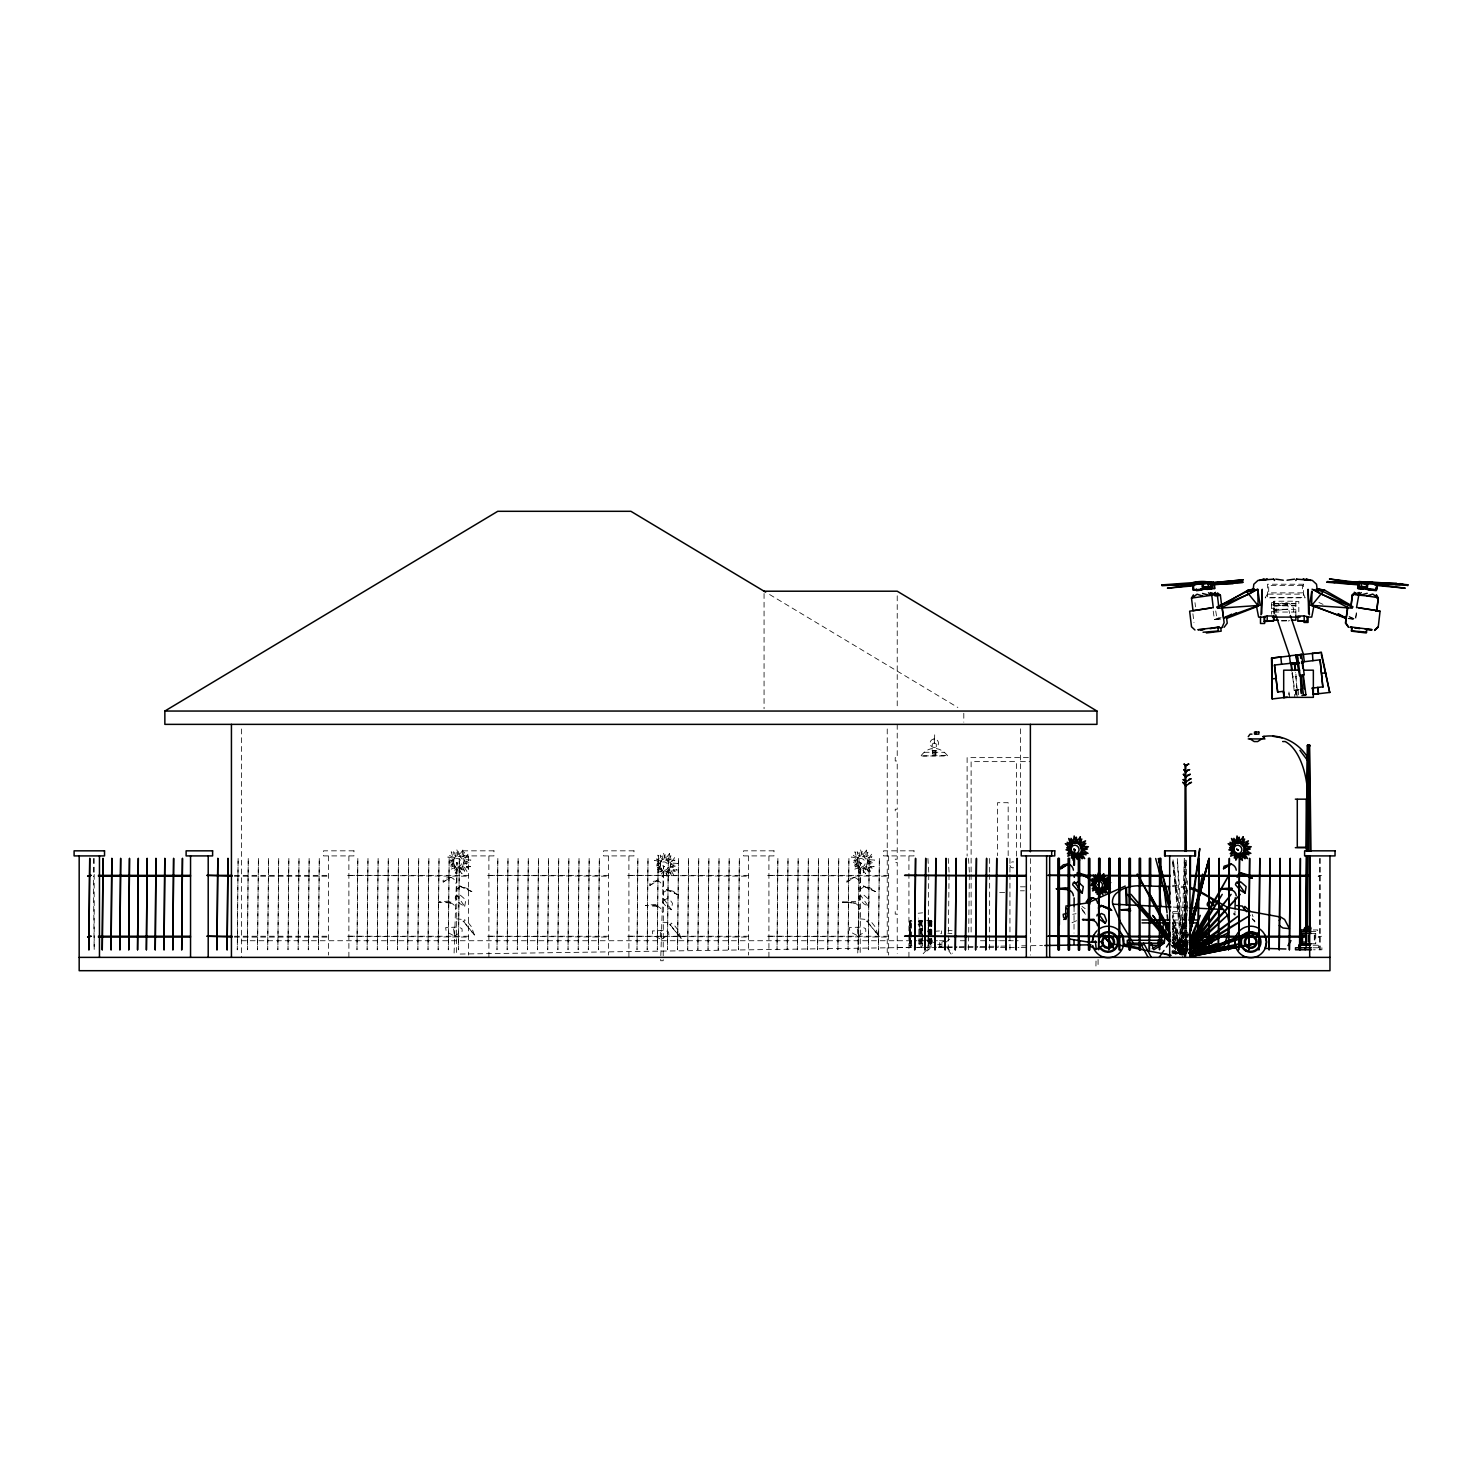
<?xml version="1.0" encoding="UTF-8"?>
<svg xmlns="http://www.w3.org/2000/svg" width="1482" height="1482" viewBox="0 0 1482 1482"><rect width="100%" height="100%" fill="white"/><g stroke="black" fill="none" stroke-linecap="round" stroke-linejoin="round"><path stroke-width="0.75" stroke-dasharray="5 3.75" d="M1187.453 890.015L1181.876 954.501L1180.098 943.478L1184.118 954.76L1184.285 858.504L1181.487 954.445M1074.079 906.706L1074.005 933.104M1184.377 952.945L1184.933 860.634M454.103 952.982L457.012 862.765L456.493 953M456.789 890.626L456.789 889.015L460.68 886.662M663.399 898.333L663.176 960.744L660.694 960.744L663.528 866.155L663.399 898.333L671.383 909.744L672.457 903.279L670.29 900.185L667.03 898.555L664.621 900.056L662.361 899.537L661.806 901.408L666.807 907.132L671.383 909.744M663.454 893.998L663.454 892.386L667.345 890.034M857.763 952.982L860.672 862.765L860.171 953M860.449 890.626L860.449 889.015L864.339 886.662M1185.026 956.946L1185.841 859.968M1095.939 966.023L1096.05 959.484M1234.914 915.413L1235.006 911.004M1187.026 946.424L1183.118 954.445L1185.507 859.949M1187.453 901.593L1185.267 954.612L1187.212 945.831M1182.414 954.63L1185.581 894.35L1185.137 954.501L1175.708 943.478L1181.969 953.963M1184.285 954.649L1187.508 903.909M1182.543 954.538L1187.471 880.808M920.711 933.679L920.915 930.881M1185.785 957.02L1187.527 943.46M1184.044 954.482L1187.397 931.937M1348.509 618.365L1355.289 619.457L1356.567 611.01M1348.046 618.642L1355.641 619.402L1356.919 610.955M1182.747 954.575L1187.175 936.698M1184.007 954.964L1187.378 941.496M1184.34 955.075L1187.675 941.941M1187.693 941.459L1184.229 954.908L1187.175 943.645M1181.932 954.297L1187.582 934.253M1182.228 954.352L1187.267 936.513M1181.765 954.408L1187.378 934.883M1187.36 934.29L1181.469 954.26L1172.429 944.182M934.679 734.831L934.512 743.556L933.864 734.831M1186.322 953.185L1187.823 949.036M1186.767 922.878L1172.188 922.878L1174.67 943.237L1185.155 949.777L1187.582 943.145M930.992 929.381L929.696 929.381L930.992 929.047M930.992 944.201L929.696 944.201L930.992 943.867M1182.358 956.724L1187.73 944.312M464.718 906.373L465.793 899.907L460.346 895.184L457.938 896.703L455.696 896.165L455.141 898.036L460.142 903.779L464.718 906.373L456.734 894.961M868.378 906.373L869.452 899.907L864.025 895.184L861.598 896.703L859.356 896.165L858.8 898.036L863.802 903.779L868.378 906.373L860.394 894.961M1183.729 957.539L1186.989 951.574M1187.619 946.535L1183.081 954.371L1172.225 942.682M1172.873 936.272L1183.21 954.315L1187.026 948.499M923.175 953.723L929.158 947.091M918.988 929.047L920.026 929.047L918.988 929.381M918.988 943.867L920.026 943.867L918.988 944.201M920.637 929.047L921.674 929.047L920.637 929.381M920.637 943.867L921.674 943.867L920.637 944.201M1184.414 954.834L1186.971 951.37M1186.915 948.962L1182.636 954.26L1172.336 942.33M921.156 755.561C928.881 745.594 940.348 746.335 947.795 755.987L920.748 755.987L947.368 755.561M1183.303 954.297L1188.045 949.295M1310.588 933.382L1315.738 933.382L1317.646 931.604L1317.646 929.955L1313.108 929.955M1182.932 954.76L1188.064 950.203M926.898 951.073L930.011 948.461M946.257 941.996L949.703 939.106M443.192 882.049L451.047 877.288L445.952 878.085L443.007 880.604L443.192 882.049L450.38 877.325M649.857 885.421L657.73 880.66L652.636 881.457L649.672 883.957L649.857 885.421L657.045 880.697M846.852 882.049L854.725 877.288L847.408 879.548L846.852 882.049L854.04 877.325M1215.74 610.955L1217.018 619.402L1221.094 617.531M941.7 942.33L945.405 940.644M454.492 936.05L462.236 931.215L461.921 928.621L458.549 927.01L445.674 927.602L446.045 930.566L448.361 932.808L454.492 936.05L453.325 926.454L454.77 927.954M661.157 939.421L668.901 934.586L668.586 931.993L665.233 930.381L652.358 930.974L652.71 933.938L655.025 936.179L661.157 939.421L659.99 929.825L661.435 931.326M858.152 936.05L865.896 931.215L865.581 928.621L862.228 927.01L849.334 927.602L849.705 930.566L852.02 932.808L858.152 936.05L856.985 926.454L858.43 927.954M1072.005 922.73L1076.895 920.581M1213.221 611.14L1214.48 619.587L1220.816 617.012M918.099 924.694L920.73 923.731L918.673 918.099M918.192 913.245L922.601 912.838M1291.896 672.902L1294.916 690.334L1298.491 689.815M1297.176 696.559L1295.787 671.994M1294.916 690.334L1299.232 689.612M1288.154 620.995L1289.599 620.643M456.252 918.821L461.995 919.414L474.518 935.123L471.072 926.231L467.682 921.971L464.496 919.711L463.903 921.804L463.032 921.082L474.518 935.123M662.936 922.193L668.66 922.786L681.183 938.495L677.737 929.603L674.347 925.342L671.161 923.082L670.568 925.176L669.697 924.435L681.183 938.495M859.931 918.821L865.655 919.414L878.178 935.123L874.732 926.231L871.342 921.971L868.156 919.711L867.563 921.804L866.692 921.082L878.178 935.123M1072.709 914.301L1076.062 913.69M1214.48 619.587L1221.279 618.494M1274.279 610.621L1288.173 609.083L1274.279 610.621L1273.779 606.138L1287.654 604.582L1289.618 613.381M937.698 944.553L942.163 943.867M450.676 903.001L438.839 902.093L448.138 901.112L452.047 902.038L443.822 902.445M657.341 906.373L645.504 905.465L654.803 904.483L658.712 905.409L650.487 905.817M842.498 902.13L855.003 901.352L855.707 902.038L852.539 902.871L842.498 902.093L854.336 903.001M1292.323 677.052L1293.36 676.829M1295.157 676.737L1296.324 676.496M1217.018 619.402L1220.816 619.031M934.512 931.289L940.496 930.881L940.7 933.679M1287.654 604.582L1273.779 606.138M460.198 954.038L915.394 947.387M917.71 947.35L936.198 947.091M938.514 947.054L957.002 946.776M959.299 946.757L977.787 946.479M980.102 946.442L998.59 946.183M1000.887 946.146L1007.834 946.035M1021.691 945.831L1028.619 945.738M1030.935 945.701L1042.494 945.535M1295.861 601.488L1298.825 601.488L1298.825 611.696M1271.575 602.396L1274.668 602.396M1273.853 603.378L1295.861 603.378M1273.853 603.841L1295.861 603.841M1271.575 604.878L1274.668 604.878M1273.853 605.471L1295.861 605.471M1273.853 605.823L1295.861 605.823M1271.575 608.287L1274.668 608.287M1273.853 609.306L1295.861 609.306M1271.575 611.696L1274.668 611.696M1273.853 612.047L1295.861 612.047M1281.559 620.662L1288.154 620.662M1281.559 620.995L1288.154 620.828A5.206 5.206 0 0 0 1289.599 620.328M934.271 742.982L936.254 744.038L936.383 750.522L932.159 750.522L932.289 744.038L934.012 742.982M924.12 752.282L944.423 752.282M1028.378 757.635L967.116 757.635L967.116 856.059M1020.394 761.637L1030.379 761.637M927.917 858.448L928.769 872.157M948.221 858.448L949.054 872.157M968.506 858.448L969.358 872.157M234.397 875.362L328.596 875.362M468.608 875.362L346.844 875.362L468.608 876.214M608.62 875.362L486.856 875.362L608.62 876.214M748.632 875.362L626.867 875.362L748.632 876.214M888.644 875.362L766.879 875.362L888.644 876.214M234.397 876.214L328.596 876.214M1020.394 886.81L1028.378 886.81M1020.394 890.793L1024.377 890.793M999.665 892.497L1008.168 892.497M1173.114 920.007L1186.767 920.007M911.708 920.359L910.244 920.359L910.244 947.387M919.581 920.359L922.749 920.359M926.62 920.359L932.067 920.359M912.023 921.211L909.355 921.211L909.448 945.979L912.023 945.979M918.266 921.211L922.526 921.211L922.526 945.979L918.155 945.979M932.011 921.211L928.529 921.211L928.529 945.979L932.011 945.979M927.695 931.289L931.696 931.289M1310.848 931.604L1317.646 931.604M234.397 936.235L328.596 936.235M468.608 936.235L346.844 936.235L468.608 937.087M608.62 936.235L486.856 936.235L608.62 937.087M748.632 936.235L626.867 936.235L748.632 937.087M888.644 936.235L766.879 936.235L888.644 937.087M234.397 937.087L328.596 937.087M1191.324 940.273L1175.986 940.273L1175.986 943.145M241.418 940.737L916.913 940.737M918.673 940.737L937.458 940.737M939.477 940.737L946.572 940.737M960.28 940.737L967.227 940.737M980.436 940.737L988.031 940.737M989.309 940.737L998.201 940.737M999.59 940.737L1018.171 940.737M1174.67 943.237L1191.324 943.145M1310.588 943.756L1315.738 943.756L1318.48 945.22L1318.48 947.776M1313.126 945.22L1318.48 945.22M897.221 947.387L936.254 947.387M938.532 947.387L956.909 947.387M959.206 947.387L977.564 947.387M979.861 947.387L998.238 947.387M1000.535 947.387L1018.894 947.387M1021.191 947.387L1028.082 947.387M1313.126 947.776L1321.907 947.776L1321.907 949.777L1313.552 949.777M927.917 949.777L928.769 874.436M948.221 949.777L949.054 874.436M968.506 949.777L969.358 874.436M1185.155 949.777L1188.397 949.777L1177.931 943.237L1175.43 922.878M1173.022 911.597L1178.95 911.689L1179.728 913.357L1170.224 913.227M1171.91 945.738L1187.712 946.201M1173.244 907.077L1186.934 907.725M645.504 905.465L646.856 905.539M438.839 902.093L440.173 902.168M948.091 930.455L952.092 930.733M947.906 933.252L951.889 933.53M1172.484 885.273L1188.138 886.958M1172.429 886.532L1189.694 888.496M939.718 944.794L942.182 945.09M939.718 946.405L941.774 946.646M1171.929 953.204L1176.412 954.093M1172.04 951.833L1178.561 953.852M1172.892 951.74L1179.153 953.797L1172.651 951.648M1348.972 616.883L1355.289 619.457M1172.392 950.981L1180.432 954.315L1172.169 950.722M929.899 940.885L933.641 942.459M863.561 886.31L875.547 891.645L870.156 887.903L863.432 885.958L875.547 891.645M666.567 889.682L678.552 895.017L673.161 891.275L666.455 889.33L678.552 895.017M459.902 886.31L471.887 891.645L469.738 889.348L459.772 885.958L471.887 891.645M1318.943 602.507L1323.037 604.378M1349.528 616.586L1355.641 619.402M1173.151 950.036L1181.45 953.963M1171.854 952.111L1175.745 954.038M1172.04 951.518L1176.078 953.63M769.603 594.523L957.854 707.488M1082.008 906.41L1085.194 908.67M946.331 946.831L952.518 953.259M925.546 939.477L929.084 942.274M1171.836 941.885L1184.933 954.538L1173.318 859.838M1235.117 914.653L1233.672 913.153L1233.839 914.598M1252.679 919.433L1254.865 921.823L1252.216 914.505M1172.521 945.683L1180.061 954.241M1172.484 945.331L1179.616 954.13M1252.197 918.488L1254.865 921.823M1081.415 908.485L1085.398 913.486M1082.323 910.337L1086.176 915.191M1172.466 940.44L1183.71 954.741L1172.114 939.292M948.702 950.722L951.092 954.019M1172.392 942.793L1180.246 953.76M1180.617 953.926L1173.299 943.571L1173.299 922.878M1170.058 943.571L1177.375 953.926M1173.003 941.941L1180.283 953.426M1172.614 934.253L1183.97 954.204L1172.447 915.135M1172.577 939.217L1180.302 953.463M1172.243 937.124L1180.765 953.408M1172.984 928.658L1183.099 954.389M1172.336 922.749L1184.192 954.464L1172.632 859.838M918.71 919.952L922.712 930.752M919.155 925.731L922.897 935.846M1172.299 931.159L1180.58 954.982M1181.691 955.075L1172.762 928.806L1180.913 955.075L1182.562 915.394L1183.47 954.427M1172.984 924.027L1183.229 954.427M928.251 917.414L928.732 920.359M1172.892 922.082L1181.821 954.964M1172.577 912.004L1183.803 954.352M1172.503 916.765L1181.728 954.853M1194.992 602.655L1195.492 606.879M1192.899 613.752L1193.973 622.662M1298.047 689.871L1298.769 696.095M1297.306 690.075L1295.324 672.513M1296.009 689.964L1296.731 696.207M1295.657 690.13L1296.139 694.298M1295.268 690.167L1295.99 696.41M1292.378 672.383L1292.897 676.885M1289.544 696.929L1288.821 690.705L1288.858 694.984M1292.767 676.996L1294.786 696.818M1172.632 862.116L1181.951 954.741M1173.04 859.856L1182.506 954.723M1184.526 954.445L1177.301 858.504L1181.784 954.649M941.311 930.881L941.515 933.679M1186.341 860.634L1186.878 952.945M1098.069 959.521L1098.069 966.023M1320.258 858.448L1320.258 949.777M1319.406 858.448L1319.406 949.777M1315.738 933.382L1315.738 943.756M1314.904 935.031L1314.904 942.089M1314.293 935.031L1314.293 942.089M1295.861 615.438L1295.861 601.192L1273.853 601.229L1273.853 615.438M1293.601 611.918C1295.453 599.58 1274.261 599.58 1276.113 611.918M1274.668 614.196L1274.668 601.488L1271.575 601.488L1271.575 614.196M1180.784 940.273L1180.784 943.145M1030.379 858.578L1030.379 955.075M1020.394 728.792L1020.394 849.482M1016.393 856.096L1016.393 761.637L971.118 761.637L971.118 872.231M1009.946 858.448L1009.946 872.157M1009.946 874.436L1009.946 949.777M1008.168 855.651L1008.168 802.707L997.534 802.707L997.534 855.651M989.643 858.448L989.643 872.157M989.643 874.436L989.643 949.777M971.118 874.528L971.118 934.438M963.8 713.268L963.8 722.142M939.718 942.496L939.718 946.59M935.957 750.522L935.957 754.746L932.586 754.746L932.586 750.522M935.457 750.522L935.457 754.746M934.271 750.522L934.271 754.746M933.067 750.522L933.067 754.746M931.789 921.211L931.789 945.979M931.493 921.211L931.548 945.979M931.233 921.211L931.233 945.979M930.826 921.211L930.918 945.979M930.307 921.211L930.307 945.979M929.899 921.211L929.899 945.979M929.233 921.211L929.233 945.979M929.047 921.211L929.14 945.979M928.214 921.211L928.214 945.979M921.897 921.211L922.063 945.979M921.156 920.359L921.156 947.387M920.859 921.211L920.859 945.979M919.803 921.211L919.803 945.979M918.877 921.211L918.877 945.979M911.245 945.979L911.06 921.211L910.874 945.979M910.43 921.211L910.559 945.979M910.078 921.211L909.929 945.979M909.615 921.211L909.615 945.979M908.929 855.911L908.929 957.372M897.221 595.801L897.221 708.729M897.221 724.365L897.221 757.635L895.221 757.635L895.221 760.97L897.221 760.97L897.221 809.246L895.221 809.246L895.221 812.562L897.221 812.562L897.221 859.171L895.221 859.171L895.221 862.505L897.221 862.505L897.221 910.782L895.221 910.782L895.221 914.098L897.221 914.098L897.221 953.389M888.644 855.911L888.644 955.075M887.236 728.959L887.236 953.222M768.917 855.911L768.917 957.372M764.064 593.504L764.064 708.729M748.632 855.911L748.632 955.075M628.905 855.911L628.905 957.372M608.62 855.911L608.62 955.075M488.893 855.911L488.893 957.372M468.608 855.911L468.608 955.075M348.881 855.911L348.881 957.372M328.596 855.911L328.596 955.075M241.418 728.959L241.418 957.372M94.181 858.448L94.181 872.157M94.181 874.436L94.181 949.777L93.44 878.993M93.44 858.448L93.44 876.714M1013.632 867.748A3.001 3.001 0 0 1 1009.853 864.858A3.001 3.001 0 0 1 1013.632 861.95M449.898 902.946A7.021 6.595 84.7 0 1 455.937 909.151M449.898 877.288A7.021 6.595 84.7 0 1 455.937 883.494M656.563 906.317A7.021 6.595 84.7 0 1 662.602 912.523M656.563 880.66A7.021 6.595 84.7 0 1 662.602 886.866M853.558 902.946A7.021 6.595 84.7 0 1 859.597 909.151M853.558 877.288A7.021 6.595 84.7 0 1 859.597 883.494M460.124 868.026L459.735 872.731L453.103 863.395L453.047 860.301L456.938 856.318L459.865 856.485L463.94 860.968L462.625 866.637L457.197 867.859L453.955 871.416L454.641 866.155L449.917 867.007L453.103 863.395L449.268 861.005L453.047 860.301L449.657 855.614L454.437 857.707L453.511 851.668L456.938 856.318L458.846 850.483L459.865 856.485L464.274 852.335L462.421 858.189L468.312 856.744L463.94 860.968L469.924 862.339L464.014 864.062L468.571 868.137L462.625 866.637L464.718 872.064L460.124 868.026M666.789 871.397L666.4 876.103L659.786 866.748L661.102 861.079L666.529 859.856L670.624 864.321L669.29 870.008L663.862 871.231L660.62 874.788L661.305 869.526L656.582 870.36L659.786 866.748L655.952 864.358L659.712 863.673L656.322 858.967L661.102 861.079L660.175 855.04L663.603 859.69L665.529 853.854L666.529 859.856L670.938 855.707L669.086 861.561L674.977 860.116L670.624 864.321L676.589 865.71L670.679 867.415L675.236 871.509L669.29 870.008L671.402 875.436L666.789 871.397M863.784 868.026L863.395 872.731L856.781 863.395L858.097 857.707L863.524 856.485L867.618 860.968L866.285 866.637L860.857 867.859L857.615 871.416L858.3 866.155L853.576 867.007L856.781 863.395L852.928 861.005L856.707 860.301L853.317 855.614L858.097 857.707L857.17 851.668L860.597 856.318L862.505 850.483L863.524 856.485L867.933 852.335L866.081 858.189L871.972 856.744L867.618 860.968L873.583 862.339L867.674 864.062L872.231 868.137L866.285 866.637L868.378 872.064L863.784 868.026M462.847 850.149L461.939 856.911L464.107 859.653L463.792 866.229L458.216 868.748L452.955 864.71L452.269 861.301L455.678 856.04L461.939 856.911L468.034 854.151L464.107 859.653L470.905 860.06L464.774 863.043L470.535 866.711L463.792 866.229L467.182 871.898L461.384 868.304L462.014 873.787L458.216 868.748L455.493 873.528L455.122 867.433L450.306 869.526L452.955 864.71L448.509 863.135L452.269 861.301L447.805 856.985L453.27 858.134L451.176 851.779L455.678 856.04L456.678 849.297L458.846 855.596L462.847 850.149M669.512 853.521L668.604 860.282L670.772 863.006L670.457 869.582L664.881 872.12L659.62 868.063L658.953 864.673L662.343 859.412L668.604 860.282L674.718 857.522L670.772 863.006L677.589 863.432L671.457 866.414L677.218 870.064L670.457 869.582L673.847 875.251L668.049 871.675L668.678 877.159L664.881 872.12L662.176 876.881L661.806 870.805L656.989 872.898L659.62 868.063L655.192 866.488L658.953 864.673L654.488 860.338L659.935 861.487L657.841 855.151L662.343 859.412L663.343 852.669L665.511 858.967L669.512 853.521M866.507 850.149L865.599 856.911L867.767 859.653L867.452 866.229L861.876 868.748L856.615 864.71L855.948 861.301L859.338 856.04L865.599 856.911L871.694 854.151L867.767 859.653L874.565 860.06L868.452 863.043L874.195 866.711L867.452 866.229L870.842 871.898L865.043 868.304L865.673 873.787L861.876 868.748L859.171 873.528L858.782 867.433L853.965 869.526L856.615 864.71L852.187 863.135L855.948 861.301L851.465 856.985L856.929 858.134L854.836 851.779L859.338 856.04L860.338 849.297L862.505 855.596L866.507 850.149M456.308 862.505L457.79 863.376L456.308 862.505M662.973 865.877L664.455 866.748L662.973 865.877M859.968 862.505L861.45 863.376L859.968 862.505M1267.443 594.134L1265.165 597.839L1305.179 597.839L1303.604 594.134L1267.443 594.134M1303.604 584.223L1267.443 584.223L1267.443 597.431L1303.604 597.431L1303.604 584.223M1302.363 585.483L1268.703 585.483L1268.703 592.874L1302.363 592.874L1302.363 585.483M353.957 850.835L323.521 850.835L323.521 855.911L353.957 855.911L353.957 850.835M493.969 850.835L463.533 850.835L463.533 855.911L493.969 855.911L493.969 850.835M633.981 850.835L603.545 850.835L603.545 855.911L633.981 855.911L633.981 850.835M773.993 850.835L743.556 850.835L743.556 855.911L773.993 855.911L773.993 850.835M914.005 850.835L883.568 850.835L883.568 855.911L914.005 855.911L914.005 850.835M238.12 858.448L237.268 949.777L238.12 858.448M248.254 858.448L247.42 949.777L248.254 858.448M258.405 858.448L257.553 949.777L258.405 858.448M268.557 858.448L267.705 949.777L268.557 858.448M278.709 858.448L277.856 949.777L278.709 858.448M288.842 858.448L288.008 949.777L288.842 858.448M298.994 858.448L298.141 949.777L298.994 858.448M309.145 858.448L308.293 949.777L309.145 858.448M319.278 858.448L318.445 949.777L319.278 858.448M357.829 858.448L356.995 949.777L357.829 858.448M367.981 858.448L367.128 949.777L367.981 858.448M378.132 858.448L377.28 949.777L378.132 858.448M388.284 858.448L387.432 949.777L388.284 858.448M398.417 858.448L397.584 949.777L398.417 858.448M408.569 858.448L407.717 949.777L408.569 858.448M418.721 858.448L417.868 949.777L418.721 858.448M428.854 858.448L428.02 949.777L428.854 858.448M439.005 858.448L438.153 949.777L439.005 858.448M449.157 858.448L448.305 949.777L449.157 858.448M459.309 858.448L458.457 949.777L459.309 858.448M497.841 858.448L497.007 949.777L497.841 858.448M507.993 858.448L507.159 949.777L507.993 858.448M518.144 858.448L517.292 949.777L518.144 858.448M528.296 858.448L527.444 949.777L528.296 858.448M538.429 858.448L537.596 949.777L538.429 858.448M548.581 858.448L547.729 949.777L548.581 858.448M558.733 858.448L557.88 949.777L558.733 858.448M568.866 858.448L568.032 949.777L568.866 858.448M579.017 858.448L578.184 949.777L579.017 858.448M589.169 858.448L588.317 949.777L589.169 858.448M599.321 858.448L598.469 949.777L599.321 858.448M637.871 858.448L637.019 949.777L637.871 858.448M648.005 858.448L647.171 949.777L648.005 858.448M658.156 858.448L657.304 949.777L658.156 858.448M668.308 858.448L667.456 949.777L668.308 858.448M678.441 858.448L677.607 949.777L678.441 858.448M688.593 858.448L687.741 949.777L688.593 858.448M698.744 858.448L697.892 949.777L698.744 858.448M708.896 858.448L708.044 949.777L708.896 858.448M719.029 858.448L718.196 949.777L719.029 858.448M729.181 858.448L728.329 949.777L729.181 858.448M739.333 858.448L738.481 949.777L739.333 858.448M777.883 858.448L777.031 949.777L777.883 858.448M788.016 858.448L787.183 949.777L788.016 858.448M798.168 858.448L797.316 949.777L798.168 858.448M808.32 858.448L807.468 949.777L808.32 858.448M818.453 858.448L817.619 949.777L818.453 858.448M828.605 858.448L827.771 949.777L828.605 858.448M838.756 858.448L837.904 949.777L838.756 858.448M848.908 858.448L848.056 949.777L848.908 858.448M859.041 858.448L858.208 949.777L859.041 858.448M869.193 858.448L868.341 949.777L869.193 858.448M879.345 858.448L878.493 949.777L879.345 858.448M1321.518 875.362L1318.128 876.214L1321.518 875.362M1321.518 936.235L1318.128 937.087L1321.518 936.235M453.992 860.579A4.279 3.872 62.6 0 0 457.901 866.859A4.279 3.872 62.6 0 0 460.828 860.579A4.279 3.872 62.6 0 0 453.992 860.579M660.657 863.95A4.279 3.872 62.6 0 0 664.566 870.23A4.279 3.872 62.6 0 0 667.493 863.95A4.279 3.872 62.6 0 0 660.657 863.95M857.652 860.579A4.279 3.872 62.6 0 0 861.561 866.859A4.279 3.872 62.6 0 0 864.488 860.579A4.279 3.872 62.6 0 0 857.652 860.579M930.918 745.779A4.224 4.224 0 0 0 938.18 744.835A4.224 4.224 0 0 0 933.716 739.018A4.224 4.224 0 0 0 930.918 745.779"/><path stroke-width="1.5" d="M1308.087 855.614L1307.495 929.955M1308.106 851.038L1308.439 744.686M1307.532 851.038L1307.865 768.695M1074.079 906.706L1074.135 897.888M1184.989 851.409L1185.081 765.194M1074.302 877.325L1074.302 875.695L1078.192 873.343M1237.118 877.325L1238.674 874.139L1241.027 873.343M1304.197 929.955L1305.827 926.528L1306.383 855.614M1306.42 851.038L1307.272 745.817L1307.717 744.686L1310.162 745.817L1307.272 745.817M1306.624 855.614L1306.124 926.528L1304.66 929.955M1306.661 851.038L1307.809 744.686M1065.632 918.747L1065.799 907.392L1068.077 909.874L1068.003 914.727L1065.632 918.747L1063.687 919.451M1074.431 865.247L1074.691 849.519M1235.043 908.799L1235.266 897.759M1261.738 613.696L1262.256 589.317L1260.96 614.845M1312.052 589.188L1347.823 607.435L1346.23 617.994L1311.681 605.545L1311.996 591.225M1073.653 865.155L1074.376 849.482M1101.256 889.571L1100.922 893.702L1095.087 885.476L1096.254 880.493L1098.458 879.271L1103.293 880.919L1104.683 886.069L1101.256 889.571L1105.313 893.127L1103.46 888.348L1108.684 889.663L1104.683 886.069L1109.888 884.569L1104.627 883.346L1108.462 879.641L1103.293 880.919L1104.905 875.751L1101.033 879.419L1100.144 874.121L1098.458 879.271L1095.439 875.177L1096.254 880.493L1092.049 878.641L1095.031 882.772L1091.715 883.383L1095.087 885.476L1092.271 888.663L1096.421 887.922L1095.828 892.553L1098.681 889.422M1210.868 903.149C1210.498 898.944 1205.866 903.02 1207.534 905.873M1359.364 584.927L1326.964 582.222L1372.147 582.055L1407.9 584.76L1373.87 584.353M1326.964 582.222L1348.064 581.741M1346.249 616.475L1345.434 623.162L1348.546 627.275M1347.546 606.953L1345.675 622.533L1348.509 626.979M1347.972 582.574L1351.362 581.907M1350.973 605.86L1352.251 595.282L1355.141 592.93M1350.936 607.379L1352.455 594.69L1355.141 592.596M1351.917 627.683L1351.491 631.165L1366.274 632.962L1366.7 629.48M1351.251 582.722L1357.549 582.407M1363.162 589.169L1357.66 588.261L1358.512 582.519M1358.234 588.521L1358.457 586.779M1358.864 583.389L1360.013 581.87M1357.66 588.261L1358.957 581.518L1377.037 582.945L1365.959 582.63M1356.512 607.676L1359.272 592.485L1352.455 594.69L1353.362 595.097M1367.164 583.612L1359.531 583.167L1359.124 586.557L1366.756 586.983M1359.531 583.167L1359.55 582.055L1367.942 582.537L1367.219 588.484L1358.142 588.28M1359.439 582.871L1361.588 582.093M1361.365 586.872L1361.754 583.482M1366.33 586.705L1366.737 583.334L1370.109 583.352L1370.572 582.055M1367.423 581.722L1376.945 583.76M1370.479 582.871L1372.147 582.055M1376.889 584.742L1376.185 590.688L1368.238 589.725M1366.978 589.54L1376.63 589.817L1377.241 584.705L1361.495 582.908M1376.056 595.449L1378.186 598.413L1376.648 611.121L1375.518 610.992M1376.37 594.745L1378.297 597.95L1376.778 610.64L1358.827 607.879M1372.054 582.889L1396.489 583.223M1407.807 585.594L1399.823 583.575M1163.5 922.878L1161.017 943.237L1152.274 948.684M1151.347 943.145L1153.793 949.777L1164.259 943.237L1166.742 922.878M1253.198 589.317L1253.828 584.223L1257.903 580.481L1264.368 579.129L1259.459 580.481M1190.157 923.119L1199.772 848.556L1189.398 918.432M1311.7 591.466L1309.643 605.212L1352.362 608.157M1313.83 606.342L1311.737 617.086L1307.124 617.086M1189.157 936.865L1202.68 874.084M1093.901 935.142L1092.345 941.996A15.783 15.783 0 0 1 1096.976 930.807M1140.844 948.369L1123.356 944.349L1122.337 935.142M1236.507 935.142L1234.951 941.996L1236.229 947.572L1212.535 946.905M1189.064 934.753L1199.142 894.35L1190.639 923.193M1189.324 935.383L1196.548 906.928M1197.66 902.538L1204.885 874.084L1191.139 921.86M1189.416 934.734L1208.979 858.504L1209.053 949.777L1209.053 858.448L1190.731 923.119M1189.509 934.697L1209.256 858.504L1191.046 923.138M1215.444 592.355L1214.777 594.856L1191.491 598.08L1193.01 610.769L1210.961 608.009M1223.817 947.22L1228.022 933.123L1228.745 921.619L1227.466 915.042C1218.926 901.464 1204.533 893.516 1189.694 888.496M1096.865 915.969L1097.365 914.338M1074.45 842.999L1076.358 837.163L1077.377 843.184L1079.933 844.87L1081.527 850.742L1080.137 853.317L1074.709 854.54L1071.467 858.097L1072.153 852.835L1067.429 853.688L1070.634 850.075L1070.56 846.982L1067.17 842.295L1071.949 844.388L1071.023 838.367L1074.45 842.999L1077.377 843.184L1081.786 839.016L1079.933 844.87L1085.824 843.425L1081.452 847.648L1087.436 849.019L1081.527 850.742L1086.084 854.818L1080.137 853.317L1082.231 858.745L1077.636 854.725L1077.247 859.412L1074.709 854.54M1237.285 842.999L1239.193 837.163L1240.193 843.184L1244.287 847.648L1244.361 850.742L1242.953 853.317L1237.544 854.54L1234.302 858.097L1234.969 852.835L1230.264 853.688L1233.45 850.075L1234.784 844.388L1233.839 838.367L1237.285 842.999L1240.193 843.184L1244.621 839.016L1242.768 844.87L1248.659 843.425L1244.287 847.648L1250.271 849.019L1244.361 850.742L1248.918 854.818L1242.953 853.317L1245.065 858.745L1240.471 854.725L1240.082 859.412L1237.544 854.54M1189.657 944.682L1200.272 915.394L1190.417 938.125M1189.342 944.868L1193.862 932.382L1188.972 942.404M1211.72 903.483L1213.017 899.945M1279.281 920.563L1280.689 917.08L1284.616 919.47L1289.433 928.658L1283.004 928.01L1279.281 925.528M1222.317 626.775L1224.113 622.662L1222.224 607.101M1082.231 893.053L1083.305 886.607L1077.859 881.864L1075.45 883.383L1073.209 882.846L1072.653 884.717L1077.655 890.46L1082.231 893.053L1074.246 881.642M1099.033 919.081L1105.294 923.305L1106.498 920.674L1104.349 914.913L1101.459 913.468L1099.348 914.802M1245.047 893.053L1246.14 886.607L1240.693 881.864L1238.285 883.383L1236.044 882.846L1235.469 884.717L1240.471 890.46L1245.047 893.053L1237.081 881.642M1196.363 947.22L1198.568 943.145M1190.268 945.609L1229.486 874.084L1189.879 942.626M1191.491 598.08L1193.418 594.875M1287.969 945.59L1290.97 940.607M1188.916 949.554L1222.242 894.35L1189.546 944.627M1295.787 580.481L1296.75 579.129M1159.128 957.372L1164 950.481M1166.445 947.035L1168.872 943.571M1248.252 736.684L1250.067 734.146L1251.957 734.146M1307.902 762.1L1307.902 759.414M1191.158 946.813L1231.134 894.35L1192.621 941.922M1311.681 605.545L1323.13 591.503L1352.918 606.842M1300.066 675.032L1297.435 654.896L1295.824 655.507L1299.547 675.625L1300.9 674.94L1303.512 695.058L1301.937 695.521M1299.547 675.625L1300.9 674.94M1304.327 688.797L1302.771 675.292L1304.197 674.606L1301.567 654.433L1289.562 655.822L1275.743 614.937M1304.197 674.606L1302.771 675.292M1189.324 950.87L1240.267 894.35L1191.213 945.961M1098.329 908.04L1101.756 905.965M1192.769 948.276L1227.355 915.394L1191.472 947.183M1374.648 630.443L1378.167 627.127M1374.833 629.869L1378.279 626.645L1380.038 611.529L1377.093 611.177M1185.489 766.009L1186.786 765.194M1192.88 950.944L1239.156 915.394L1189.601 950.907M1192.38 597.672L1197.048 594.226L1202.754 596.079M1358.049 594.986L1361.31 592.652M1060.704 868.73L1068.559 863.987L1063.465 864.784L1060.519 867.285L1060.704 868.73L1067.892 864.006M1086.362 901.908L1093.271 897.722L1088.788 898.425L1086.362 901.908L1092.697 897.759M1223.539 868.73L1231.394 863.987L1224.076 866.229L1223.539 868.73L1230.727 864.006M1185.767 771.918L1187.619 770.714M1185.767 777.068L1188.305 775.419M1185.767 782.014L1188.99 779.921M1185.767 785.905L1189.509 783.478M1261.756 738.925L1257.644 741.556L1254.18 741.556L1250.067 738.925M1200.198 946.961L1249.993 915.394L1193.603 949.091M764.064 591.207L897.221 591.207L1096.958 711.045L1096.958 724.365L164.854 724.365L164.854 711.045L497.748 511.309L630.906 511.309L765.638 592.152M1236.247 612.77L1226.54 618.457L1258.311 606.082M1219.26 606.638L1248.048 590.151L1254.124 589.095M1189.824 954.556L1228.948 932.382L1188.527 952.852M1298.936 947.776L1298.936 945.22L1301.678 943.756L1311.292 943.756M1216.87 606.99L1246.658 591.633L1257.736 589.317L1260.145 605.341L1217.426 608.305M1223.558 618.124L1258.107 605.675L1257.736 589.317L1221.965 607.564L1223.558 618.124L1231.801 614.122M1089.326 902.186L1125.264 886.088M1216.426 595.227L1217.333 594.819L1218.852 607.527M1190.046 955.26L1216.592 943.478L1189.009 953.537M1095.439 942.274L1088.548 941.996L1090.9 946.572L1096.309 949.425L1103.108 945.183L1102.83 942.885L1099.885 941.478M1169.52 886.477L1158.127 886.273C1144.697 886.273 1129.377 883.105 1117.891 892.127A12.356 11.615 0 0 0 1112.704 904.168L1120.355 921.841L1134.249 944.664M1217.167 607.268L1249.141 594.023L1256.143 589.725L1246.658 591.633L1258.107 605.675M1205.811 588.854C1209.96 588.021 1194.381 590.132 1202.865 589.28M1196.474 952.945L1249.493 932.382M1211.405 582.463L1212.128 588.391L1206.626 589.299M1203.18 950.759L1216.111 945.961M1220.427 944.367L1252.79 932.382M1198.845 952.833L1259.274 932.382M1354.344 592.226L1355.011 594.727L1367.034 595.949L1372.74 594.097L1378.297 597.95M1262.683 580.036L1273.723 579.129M1284.097 697.559L1283.375 691.316L1284.153 697.54L1272.204 698.948L1271.519 658.101L1280.819 656.971L1281.578 664.158M1289.451 656.081L1290.396 663.325L1291.378 663.195M1295.824 655.507L1301.567 654.433M1312.07 653.543L1321.37 652.413L1329.725 692.483L1321.351 654.581M1274.464 665.029L1277.669 692.02L1274.464 665.029L1293.119 663.047M1321.37 652.413L1303.438 654.433L1304.271 661.602L1302.178 662.028M1312.904 660.694L1312.441 653.414M1320.091 659.805L1322.815 686.926L1320.091 659.805L1301.548 662.046M1272.241 678.886L1276.428 678.423M1321.666 673.31L1325.779 672.865M1301.233 693.483L1300.381 675.533M1272.204 698.948L1272.001 657.971M1283.708 697.67L1287.302 697.262M1304.308 695.243L1305.901 694.799L1303.289 674.699M1330.058 692.39L1312.719 694.41L1318.146 693.78M1195.918 584.482L1161.888 584.908L1199.197 582.185L1199.679 583.482L1203.051 583.463L1203.458 586.835M1161.981 585.723L1199.679 583.482M1236.729 582.426L1242.824 582.352L1210.423 585.057M1263.979 580.036L1267.388 579.129L1263.183 580.036M1360.346 595.171L1367.219 593.337M1190.305 956.316L1240.656 943.478L1191.565 953.963M1376 585.001L1377.241 584.705M1066.984 913.431L1063.187 914.283L1063.557 917.247L1065.873 919.488M1210.924 581.741C1164.463 588.502 1217.537 573.349 1212.128 588.391M1192.843 583.908L1242.731 581.537M1202.81 589.688L1193.158 589.947L1192.547 584.834L1208.293 583.037L1242.824 582.352M1193.158 589.947L1211.646 588.41M1097.866 934.271L1102.904 934.79L1113.927 948.628L1107.906 937.05L1105.109 935.049L1104.572 936.883L1103.831 936.254L1113.927 948.628M1236.599 905.521L1242.342 906.095L1246.899 911.819M1190.417 956.65L1255.958 943.478L1219.63 949.647M1190.25 956.687L1256.588 943.478L1212.091 950.962M1267.203 615.993L1264.202 616.586L1264.202 621.532L1273.52 620.939L1273.52 615.993L1267.203 615.993L1267.203 620.939L1264.202 621.532M1070.56 846.982L1066.781 847.685L1070.634 850.075M1210.553 951.203L1215.092 950.425M1198.753 953.222L1207.645 951.722M1298.195 654.896L1303.438 654.284L1290.34 615.53M1068.189 889.682L1056.351 888.774L1065.651 887.792L1069.559 888.737L1061.334 889.126M1219.186 888.811L1231.672 888.033L1232.394 888.737L1229.208 889.552L1219.186 888.774L1231.005 889.682M1092.938 920.341L1082.527 919.544L1094.161 919.507L1086.917 919.859M1208.145 583.908L1211.146 583.426L1202.606 583.741M1287.043 580.203L1294.583 579.129M1065.817 906.076L1087.844 902.89M1203.014 587.113L1210.664 586.687L1210.257 583.315M1254.272 589.28L1248.048 590.151L1254.18 589.503M1210.016 628.701L1219.408 627.034L1197.864 629.739L1204.458 629.35M1246.658 591.633L1252.938 590.818M1201.754 583.186L1213.628 581.759L1213.814 583.389M1194.344 584.927L1167.427 588.169L1194.436 585.742M1208.738 583.186L1243.324 579.832L1215.11 582.407M1200.957 590.151L1196.493 590.688L1196.27 588.947M1206.83 589.447L1214.87 588.465L1214.462 585.057M1214.962 595.931L1220.408 595.282L1221.687 605.86M1200.865 630.091L1202.81 629.85M1217.945 628.016L1222.483 627.479M1224.113 627.275L1227.226 623.162L1226.411 616.475M1206.385 632.962L1221.168 631.165L1220.742 627.683M1212.276 607.713L1189.638 611.195L1191.509 626.775L1194.955 629.998M1271.519 658.101L1289.766 655.989M1296.657 662.658L1299.047 662.398L1297.046 662.417L1296.213 655.248M1298.899 663.454L1291.582 664.232L1299.047 663.362M1277.669 692.02L1283.375 691.316M1311.996 688.167L1323.148 686.833M1303.512 695.058L1305.901 694.799M1295.453 662.787L1297.25 662.584M1293.786 662.973L1295.731 662.75M1217.148 583.889L1233.061 583.76M1294.323 662.917L1291.341 663.38L1292.119 670.123M1204.57 588.854L1200.624 589.428L1201.995 589.373M1208.201 582.222L1211.035 582.556L1201.846 582.667L1202.569 588.613M1203.069 632.24L1218.315 630.98L1217.908 627.516M1263.053 736.554L1264.665 736.554L1263.868 738.166L1263.053 736.554C1281.115 733.405 1299.103 742.63 1308.236 758.376M1192.954 588.206L1194.103 588.169M1202.347 586.872L1211.424 586.668M1161.888 584.908L1178.468 584.649M1044.791 945.497L1091.011 944.831M1307.143 621.514L1297.899 620.939L1297.899 615.993L1304.197 615.993L1307.143 616.568L1307.143 621.514L1297.899 620.939M1296.62 579.129L1307.661 580.036M1199.586 582.667L1202.365 581.852M1265.535 617.086L1258.607 617.086L1256.514 606.397M1272.464 617.086L1300.047 617.086M1278.244 620.18L1273.853 620.18L1273.853 615.438M1291.47 620.18L1295.861 620.18L1295.861 615.438M1267.203 620.939L1273.52 620.939M1303.956 622.44L1308.069 622.44L1308.069 617.086M1299.658 670.179L1283.69 670.179L1283.69 697.355L1313.348 697.355L1313.348 670.179L1304.234 670.179M164.854 711.045L1096.958 711.045M1248.252 738.925L1264.98 738.925M1282.652 741.537L1285.172 741.537A60.503 30.251 -90 0 1 1307.772 795.315M1295.342 799.168L1308.18 799.168M1295.342 847.685L1308.18 847.685M98.423 875.362L190.548 875.362M232.1 875.362L206.832 875.362L232.1 876.214M1026.322 875.362L904.576 875.362L1026.322 876.214M1170.132 875.362L1047.904 875.362L1170.132 876.214M1190.213 875.362L1309.68 875.362M98.423 876.214L190.548 876.214M1190.213 876.214L1309.68 876.214M1142.011 920.007L1169.631 920.007M1188.749 920.007L1196.937 920.007M1142.011 922.878L1169.631 922.878M1192.269 922.878L1196.937 922.878M1305.827 926.528L1310.218 926.528L1311.051 928.399L1304.197 928.399M1311.051 929.955L1299.788 929.955L1299.788 931.604L1301.678 933.382L1311.292 933.382M1299.788 931.604L1310.848 931.604M98.423 936.235L190.548 936.235M232.1 936.235L206.832 936.235L232.1 937.087M1026.322 936.235L904.576 936.235L1026.322 937.087M1169.668 936.235L1047.904 936.235L1169.668 937.087M1190.213 936.235L1305.086 936.235M98.423 937.087L190.548 937.087M1190.213 937.087L1305.086 937.087M1200.364 940.273L1211.683 940.273L1211.683 943.145L1200.364 943.145M1164.259 943.237L1127.265 943.145L1127.265 940.273L1162.962 940.273L1162.962 943.145M1298.936 945.22L1310.218 945.22M1311.459 947.776L1295.509 947.776L1295.509 949.777L1311.459 949.777M1120.244 949.777L1118.929 949.777L1118.929 858.448L1120.244 858.448L1120.244 888.126M1140.547 949.777L1139.232 949.777L1139.232 858.448L1140.547 858.448L1140.547 885.847M79.176 957.372L1329.965 957.372M1362.773 588.502L1369.887 589.41L1367.701 589.28M1395.47 584.575L1407.9 584.76M1358.346 586.539L1367.441 586.742M1357.253 583.13L1361.643 583.778M1375.685 588.039L1376.834 588.076M1123.356 944.349L1143.085 944.923M1149.717 945.108L1160.758 945.423M1201.254 946.572L1208.015 946.776M1285.931 948.999L1265.054 948.406L1266.517 941.996L1264.943 935.142M1112.704 904.168L1171.002 906.965M1189.212 907.836L1207.478 908.707M1209.757 908.818L1222.983 909.448M1341.266 583.167L1354.918 583.871M1366.719 632.11L1351.473 630.85L1351.88 627.368L1350.38 626.905L1371.924 629.609L1365.33 629.202M1056.351 888.774L1057.685 888.867M1082.527 919.544L1083.713 919.618M1318.48 589.503L1324.63 590.151L1351.473 605.545M1365.2 588.725L1369.164 589.299L1366.923 589.151M1396.377 584.038L1399.73 584.39M1363.773 584.056L1365.885 584.279M1367.219 588.484L1376.63 589.817M1357.512 607.564L1380.15 611.066M1366.256 582.63L1370.906 583.186M1359.92 582.685L1329.447 578.999L1357.456 583.223M1375.352 584.556L1405.232 588.169L1375.259 585.371M1357.79 588.465L1363.477 589.151M1352.251 595.282L1353.381 595.412M1377.056 598.283L1378.186 598.413M1350.176 627.479L1352.14 627.72M1365.533 629.331L1371.813 630.091M1323.13 591.503L1313.645 589.595L1320.647 593.893L1352.621 607.138M1327.409 581.5L1334.949 582.556M1318.387 589.28L1324.63 590.151L1316.516 588.743M1367.034 595.949L1377.389 597.542M1354.567 627.849L1359.772 628.572M1275.761 579.129L1283.282 580.203M1070.078 939.106L1087.455 941.959M1272.668 736.239L1282.097 737.869M1278.966 916.765L1227.448 907.373L1199.105 890.849M1110.796 943.478L1171.151 955.371M1307.161 580.036L1302.956 579.129L1306.346 580.036M1164.871 953.871L1169.242 954.871M1192.547 584.834L1193.695 584.316M1202.569 593.467L1209.423 595.319M1310.885 580.481L1305.975 579.129L1312.441 580.481L1316.516 584.223L1317.146 589.317M1215.573 594.06L1219.278 595.412M1190.528 887.459L1197.123 889.867M1312.237 605.267L1346.138 618.457L1338.376 613.9M1234.784 844.388L1230.004 842.295L1233.376 846.982L1229.615 847.685L1233.45 850.075M1240.249 872.991L1252.234 878.326L1246.844 874.602L1240.119 872.639L1252.234 878.326M1077.414 872.991L1089.4 878.326L1084.009 874.602L1077.284 872.639L1089.4 878.326M1101.07 905.65L1111.611 910.356L1109.722 908.336L1100.959 905.354L1111.611 910.356M1337.987 613.993L1346.23 617.994M1208.478 592.8L1211.739 595.116L1213.276 607.805M1183.173 779.68L1184.137 779.662L1183.173 779.68M1214.647 592.726L1217.333 594.819L1210.516 592.615L1211.739 595.116M1217.519 592.93L1220.408 595.282M1096.55 942.311L1095.272 940.996L1096.309 949.425M1170.669 941.014L1127.228 894.35L1169.502 942.274M1167.909 937.18L1131.025 894.35L1169.613 941.83M1250.289 911.504L1244.824 906.41L1244.232 908.485L1243.379 907.762L1245.158 910.337M1169.65 936.865L1152.755 915.394L1169.78 939.143M1184.674 770.714L1185.6 771.918M1184.322 775.419L1185.6 777.068M1183.988 779.921L1185.6 782.014M1183.729 783.478L1185.6 785.905M1299.918 750.318L1307.198 759.988M1273.594 579.129L1274.557 580.481M1098.736 913.931L1105.294 923.305M1168.279 928.251L1137.25 874.084L1170.372 935.142M1169.205 928.269L1149.902 894.35L1170.132 933.049M1143.622 943.145L1151.347 957.372M1140.362 943.145L1148.087 957.372M1309.606 744.686L1310.996 851.038M1155.664 858.504L1169.928 911.115M1170.224 903.094L1158.387 858.504L1169.242 903.316M1168.224 886.44L1170.058 893.998M1309.236 744.686L1309.903 851.038M1163.815 886.384L1167.019 912.727M1214.221 586.779L1214.425 588.521M1208.015 583.63L1208.423 587.002M1312.441 688.037L1313.163 694.28M1302.104 661.676L1302.882 668.438M1300.344 654.785L1300.77 658.36M1301.215 689.278L1301.696 693.428M1297.046 655.155L1297.472 658.73M1294.749 662.991L1295.527 669.753M1294.471 664.214L1295.101 670.438M1290.841 662.528L1291.693 670.827M1167.205 914.802L1167.705 920.563M1159.406 886.31L1160.962 906.484M1309.384 614.845L1308.069 589.317L1308.606 613.696M1126.45 887.774L1126.968 904.854M1125.709 888.088L1126.172 904.817M1185.767 766.009L1186.285 851.409M1309.921 855.614L1310.218 926.528M1074.005 939.681L1074.024 944.071M1329.965 855.911L1329.965 970.691L79.176 970.691L79.176 855.911M1309.68 855.911L1309.68 957.372M1308.273 935.031L1308.273 942.089M1306.216 799.428L1306.216 847.315L1297.287 847.315L1297.287 799.428M1306.327 929.955L1306.087 947.776M1305.179 947.776L1305.179 949.777M1304.197 615.993L1304.197 620.939M1301.678 933.382L1301.678 943.756M1300.381 949.777L1300.381 858.448L1299.529 949.777M1264.628 617.086L1264.628 623.477L1260.497 623.477L1260.497 617.086M1256.051 732.034L1256.051 734.146M1195.029 850.835L1195.029 855.911M1190.435 855.911L1190.435 888.2M1189.953 855.911L1189.953 957.372M1169.668 855.911L1169.668 957.372M1168.872 922.878L1168.872 927.473M1168.872 932.085L1168.872 936.68M1165.056 850.835L1165.056 855.911M1160.832 885.847L1160.832 858.448L1159.517 858.448L1159.517 949.777L1160.369 858.448M1159.98 858.448L1159.98 885.847M1158.164 940.273L1158.164 943.145M1150.68 885.847L1150.68 858.448L1149.365 858.448L1149.365 949.777L1150.217 858.448M1149.847 858.448L1149.847 885.847M1140.066 858.448L1140.066 949.777M1139.695 858.448L1139.695 885.847M1139.695 945.201L1139.695 949.777M1130.396 885.847L1130.396 858.448L1129.08 858.448L1129.08 949.777L1130.396 949.777L1130.396 942.923M1129.932 858.448L1129.932 949.777M1129.543 858.448L1129.543 885.847M1129.543 942.923L1129.543 949.777M1119.781 858.448L1119.781 949.777M1119.392 858.448L1119.392 890.404M1110.092 892.701L1110.092 858.448L1108.795 858.448L1108.795 949.777L1109.629 858.448M1109.258 858.448L1109.258 894.98M1099.959 876.714L1099.959 858.448L1098.644 858.448L1098.644 949.777L1099.496 858.448M1099.959 890.404L1099.959 897.258M1099.107 858.448L1099.107 876.714M1099.107 890.404L1099.107 897.258M1089.807 904.113L1089.807 858.448L1088.492 858.448L1088.492 949.777L1089.807 949.777L1089.807 945.201M1089.344 858.448L1089.344 949.777M1088.955 858.448L1088.955 904.113M1088.955 945.201L1088.955 949.777M1079.656 883.568L1079.656 858.448L1078.34 858.448L1078.34 949.777L1079.656 949.777L1079.656 940.644M1079.656 890.404L1079.656 904.113M1079.192 858.448L1079.192 949.777M1078.822 858.448L1078.822 883.568M1078.822 890.404L1078.822 904.113M1078.822 940.644L1078.822 949.777M1069.522 906.391L1069.522 858.448L1068.207 858.448L1068.207 949.777L1069.522 949.777L1069.522 938.347M1069.041 858.448L1069.041 949.777M1068.67 858.448L1068.67 906.391M1068.67 938.347L1068.67 949.777M1059.371 924.657L1059.371 858.448L1058.055 858.448L1058.055 949.777L1059.371 949.777L1059.371 936.068M1058.908 858.448L1058.908 949.777M1058.518 858.448L1058.518 949.777M1051.683 850.835L1051.683 855.911M1049.682 855.911L1049.682 957.372M1046.625 855.911L1046.625 957.372M1030.379 724.365L1030.379 851.779M1026.322 855.911L1026.322 957.372M231.433 724.365L231.433 957.372M208.202 855.911L208.202 957.372M190.548 855.911L190.548 957.372M99.461 855.911L99.461 957.372M1092.253 920.285A6.187 5.798 84.7 0 1 1097.569 925.75M1092.253 897.722A6.187 5.798 84.7 0 1 1097.569 903.186M1230.245 889.626A7.021 6.595 84.7 0 1 1236.284 895.832M1230.227 863.969A7.021 6.595 84.7 0 1 1236.266 870.175M1067.411 889.626A7.021 6.595 84.7 0 1 1073.45 895.832M1067.411 863.969A7.021 6.595 84.7 0 1 1073.45 870.175M1098.273 929.659A15.783 15.783 0 0 1 1121.781 934.105A15.783 15.783 0 0 1 1113.89 956.687A15.783 15.783 0 0 1 1092.734 945.497M1099.236 936.865A10.244 10.244 0 0 1 1114.705 934.142A10.244 10.244 0 0 1 1114.705 949.851A10.244 10.244 0 0 1 1099.236 947.109M1098.736 941.996A9.392 9.392 0 0 1 1111.333 933.178A9.392 9.392 0 0 1 1115.316 948.017A9.392 9.392 0 0 1 1099.996 946.683M1186.008 841.48L1185.915 850.724L1186.008 841.48M1121.189 909.781L1130.673 910.745L1129.895 909.059L1121.189 909.781M1080.359 836.848L1079.452 843.61L1082.305 849.742L1081.304 852.91L1075.728 855.429L1070.467 851.39L1069.782 847.982L1073.19 842.721L1079.452 843.61L1085.546 840.831L1081.619 846.333L1088.418 846.741L1082.305 849.742L1088.047 853.391L1081.304 852.91L1084.694 858.578L1078.896 854.984L1079.526 860.486L1075.728 855.429L1073.024 860.208L1072.635 854.114L1067.818 856.207L1070.467 851.39L1066.04 849.816L1069.782 847.982L1065.317 843.666L1070.782 844.814L1068.689 838.479L1073.19 842.721L1074.191 835.978L1076.358 842.276L1080.359 836.848M1103.664 873.843L1102.849 879.789L1105.368 885.199L1104.479 887.977L1099.57 890.2L1094.957 886.644L1094.364 883.643L1097.347 879.03L1102.849 879.789L1108.221 877.363L1104.757 882.198L1110.759 882.568L1105.368 885.199L1110.426 888.403L1104.479 887.977L1107.48 892.961L1102.367 889.811L1102.923 894.646L1099.57 890.2L1097.199 894.406L1096.865 889.052L1092.623 890.886L1094.957 886.644L1091.048 885.254L1094.364 883.643L1090.419 879.845L1095.235 880.864L1093.383 875.269L1097.347 879.03L1098.218 873.083L1100.144 878.641L1103.664 873.843M1243.194 836.848L1242.268 843.61L1244.454 846.333L1244.12 852.91L1238.544 855.429L1233.302 851.39L1233.617 844.814L1236.025 842.721L1242.268 843.61L1248.381 840.831L1244.454 846.333L1251.253 846.741L1245.121 849.742L1250.882 853.391L1244.12 852.91L1247.529 858.578L1241.731 854.984L1242.342 860.486L1238.544 855.429L1235.84 860.208L1235.469 854.114L1230.653 856.207L1233.302 851.39L1228.856 849.816L1232.616 847.982L1228.152 843.666L1233.617 844.814L1231.505 838.479L1236.025 842.721L1237.025 835.978L1239.193 842.276L1243.194 836.848M1073.82 849.186L1075.302 850.057L1073.82 849.186M1097.903 884.717L1099.199 885.476L1097.903 884.717M1236.655 849.186L1238.137 850.057L1236.655 849.186M1214.036 905.354L1212.202 904.409L1214.036 905.354M1188.712 764.119L1186.508 764.934L1188.712 764.119M1189.546 769.64L1187.341 770.455L1189.546 769.64M1190.25 774.345L1188.027 775.16L1190.25 774.345M1190.917 778.847L1188.712 779.662L1190.917 778.847M1191.435 782.385L1189.231 783.218L1191.435 782.385M1185.229 764.934L1184.118 764.119L1185.229 764.934M1184.822 770.455L1183.71 769.64L1184.822 770.455M1184.47 775.16L1183.358 774.345L1184.47 775.16M1183.877 783.218L1182.766 782.385L1183.877 783.218M1317.813 687.426L1318.48 693.687L1317.813 687.426M1303.326 662.917L1301.548 663.158L1303.326 662.917M1258.848 732.034L1254.513 732.034L1254.513 734.146L1258.848 734.146L1258.848 732.034M104.537 850.835L74.1 850.835L74.1 855.911L104.537 855.911L104.537 850.835M212.611 850.835L186.121 850.835L186.121 855.911L212.611 855.911L212.611 850.835M1054.758 850.835L1021.246 850.835L1021.246 855.911L1054.758 855.911L1054.758 850.835M1195.492 850.835L1164.593 850.835L1164.593 855.911L1195.492 855.911L1195.492 850.835M1335.041 850.835L1304.605 850.835L1304.605 855.911L1335.041 855.911L1335.041 850.835M89.735 858.448L88.901 949.777L89.735 858.448M102.999 858.448L102.258 949.777L102.999 858.448M111.835 858.448L111.094 949.777L111.835 858.448M120.653 858.448L119.912 949.777L120.653 858.448M129.49 858.448L128.749 949.777L129.49 858.448M138.308 858.448L137.567 949.777L138.308 858.448M147.144 858.448L146.403 949.777L147.144 858.448M155.962 858.448L155.239 949.777L155.962 858.448M164.798 858.448L164.057 949.777L164.798 858.448M173.616 858.448L172.894 949.777L173.616 858.448M182.453 858.448L181.712 949.777L182.453 858.448M217.817 858.448L216.983 949.777L217.817 858.448M227.969 858.448L227.117 949.777L227.969 858.448M915.561 858.448L914.709 949.777L915.561 858.448M925.713 858.448L924.861 949.777L925.713 858.448M935.846 858.448L935.012 949.777L935.846 858.448M945.998 858.448L945.145 949.777L945.998 858.448M956.149 858.448L955.297 949.777L956.149 858.448M966.283 858.448L965.449 949.777L966.283 858.448M976.434 858.448L975.601 949.777L976.434 858.448M986.586 858.448L985.734 949.777L986.586 858.448M996.738 858.448L995.885 949.777L996.738 858.448M1006.871 858.448L1006.037 949.777L1006.871 858.448M1017.023 858.448L1016.17 949.777L1017.023 858.448M1198.919 858.448L1198.067 949.777L1198.919 858.448M1219.204 858.448L1218.371 949.777L1219.204 858.448M1229.356 858.448L1228.504 949.777L1229.356 858.448M1239.508 858.448L1238.656 949.777L1239.508 858.448M1249.641 858.448L1248.807 949.777L1249.641 858.448M1259.793 858.448L1258.94 949.777L1259.793 858.448M1269.944 858.448L1269.092 949.777L1269.944 858.448M1280.078 858.448L1279.244 949.777L1280.078 858.448M1290.229 858.448L1289.396 949.777L1290.229 858.448M91.013 875.362L87.623 876.214L91.013 875.362M1305.994 935.031L1302.511 935.031L1302.511 942.089L1305.994 942.089L1305.994 935.031M91.013 936.235L87.623 937.087L91.013 936.235M1095.865 883.013A3.761 3.409 62.6 0 0 1099.292 888.533A3.761 3.409 62.6 0 0 1101.867 883.013A3.761 3.409 62.6 0 0 1095.865 883.013M1234.339 847.259A4.279 3.872 62.6 0 0 1238.23 853.539A4.279 3.872 62.6 0 0 1241.156 847.259A4.279 3.872 62.6 0 0 1234.339 847.259M1071.505 847.259A4.279 3.872 62.6 0 0 1075.413 853.539A4.279 3.872 62.6 0 0 1078.34 847.259A4.279 3.872 62.6 0 0 1071.505 847.259M1242.842 955.668A15.783 15.783 0 0 0 1266.517 941.996A15.783 15.783 0 0 0 1242.842 928.325A15.783 15.783 0 0 0 1242.842 955.668M1104.905 947.554A6.428 6.428 0 0 0 1114.557 941.996A6.428 6.428 0 0 0 1104.905 936.42A6.428 6.428 0 0 0 1104.905 947.554M1105.461 946.609A5.335 5.335 0 0 0 1113.445 941.996A5.335 5.335 0 0 0 1105.461 937.384A5.335 5.335 0 0 0 1105.461 946.609M1245.602 950.87A10.244 10.244 0 0 0 1260.978 941.996A10.244 10.244 0 0 0 1245.602 933.104A10.244 10.244 0 0 0 1245.602 950.87M1246.029 950.129A9.392 9.392 0 0 0 1260.108 941.996A9.392 9.392 0 0 0 1246.029 933.864A9.392 9.392 0 0 0 1246.029 950.129M1247.511 947.554A6.428 6.428 0 0 0 1257.162 941.996A6.428 6.428 0 0 0 1247.511 936.42A6.428 6.428 0 0 0 1247.511 947.554M1248.066 946.609A5.335 5.335 0 0 0 1256.051 941.996A5.335 5.335 0 0 0 1248.066 937.384A5.335 5.335 0 0 0 1248.066 946.609"/></g></svg>
